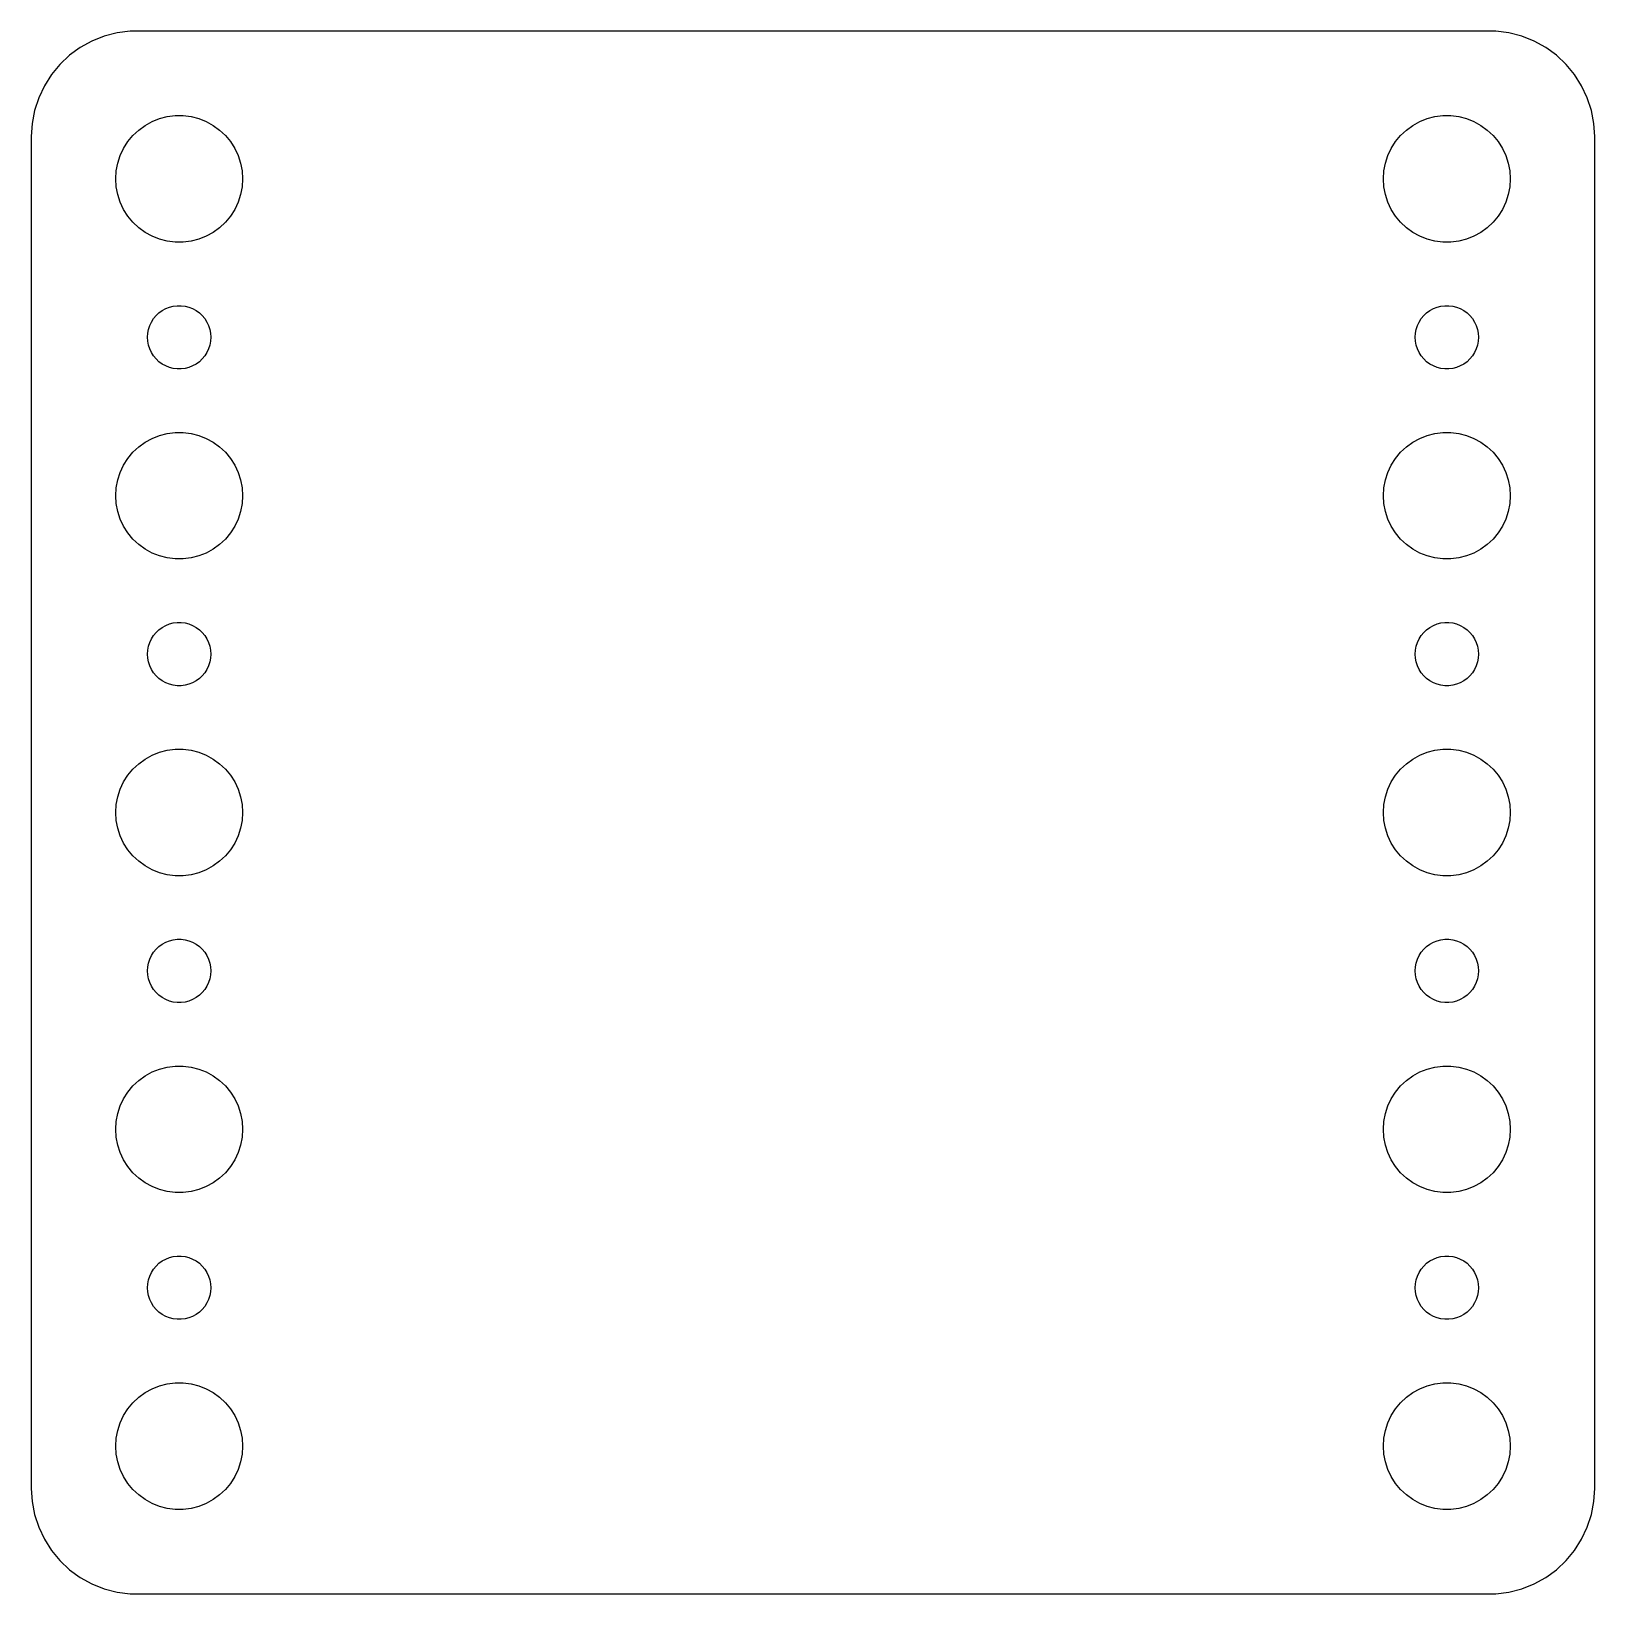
# Model space of a CAD drawing. Header units: metres. Extents: x -37 to 37, y 383 to 793.
# Drawn here: x -37 to 37, y 719 to 793 of the extents above; entities that cross this region are included whole.
import ezdxf

# ---------------------------------------------------------------- set-up
doc = ezdxf.new("R2010")
doc.units = ezdxf.units.M

msp = doc.modelspace()

# ---------------------------------------------------------------- linework, layer by layer
for p, q in [((-33.5451, 792.755), (-34.1289, 792.524)), ((-32.9369, 792.911), (-33.5451, 792.755)), ((-32.3139, 792.99), (-32.9369, 792.911)), ((32.3139, 792.99), (-32.3139, 792.99)), ((32.9369, 792.911), (32.3139, 792.99)), ((33.5451, 792.755), (32.9369, 792.911)), ((34.1289, 792.524), (33.5451, 792.755)), ((-35.1871, 791.853), (-35.6448, 791.423)), ((-34.6791, 792.222), (-35.1871, 791.853)), ((-34.1289, 792.524), (-34.6791, 792.222)), ((34.6791, 792.222), (34.1289, 792.524)), ((35.1871, 791.853), (34.6791, 792.222)), ((35.6448, 791.423), (35.1871, 791.853)), ((-35.6448, 791.423), (-36.0451, 790.939)), ((36.0451, 790.939), (35.6448, 791.423)), ((-36.3815, 790.409), (-36.6489, 789.841)), ((-36.0451, 790.939), (-36.3815, 790.409)), ((36.3815, 790.409), (36.0451, 790.939)), ((36.6489, 789.841), (36.3815, 790.409)), ((-36.6489, 789.841), (-36.8429, 789.243)), ((36.8429, 789.243), (36.6489, 789.841)), ((-36.8429, 789.243), (-36.9606, 788.627)), ((-31.2773, 788.714), (-30.927, 788.853)), ((-30.927, 788.853), (-30.5621, 788.947)), ((-30.5621, 788.947), (-30.1884, 788.994)), ((-30.1884, 788.994), (-29.8116, 788.994)), ((-29.8116, 788.994), (-29.4379, 788.947)), ((-29.4379, 788.947), (-29.0729, 788.853)), ((-29.0729, 788.853), (-28.7227, 788.714)), ((28.7227, 788.714), (29.0729, 788.853)), ((29.0729, 788.853), (29.4379, 788.947)), ((29.4379, 788.947), (29.8116, 788.994)), ((29.8116, 788.994), (30.1884, 788.994)), ((30.1884, 788.994), (30.5621, 788.947)), ((30.5621, 788.947), (30.927, 788.853)), ((30.927, 788.853), (31.2773, 788.714)), ((36.9606, 788.627), (36.8429, 789.243)), ((-36.9606, 788.627), (-37, 788)), ((-32.1869, 788.054), (-31.9123, 788.312)), ((-31.9123, 788.312), (-31.6075, 788.533)), ((-31.6075, 788.533), (-31.2773, 788.714)), ((-28.7227, 788.714), (-28.3925, 788.533)), ((-28.3925, 788.533), (-28.0877, 788.312)), ((-28.0877, 788.312), (-27.8131, 788.054)), ((27.8131, 788.054), (28.0877, 788.312)), ((28.0877, 788.312), (28.3925, 788.533)), ((28.3925, 788.533), (28.7227, 788.714)), ((31.2773, 788.714), (31.6075, 788.533)), ((31.6075, 788.533), (31.9123, 788.312)), ((31.9123, 788.312), (32.1869, 788.054)), ((37, 788), (36.9606, 788.627)), ((-37, 788), (-37, 724)), ((-32.7893, 787.104), (-32.6289, 787.445)), ((-32.6289, 787.445), (-32.427, 787.763)), ((-32.427, 787.763), (-32.1869, 788.054)), ((-27.8131, 788.054), (-27.5729, 787.763)), ((-27.5729, 787.763), (-27.3711, 787.445)), ((-27.3711, 787.445), (-27.2107, 787.104)), ((27.2107, 787.104), (27.3711, 787.445)), ((27.3711, 787.445), (27.5729, 787.763)), ((27.5729, 787.763), (27.8131, 788.054)), ((32.1869, 788.054), (32.427, 787.763)), ((32.427, 787.763), (32.6289, 787.445)), ((32.6289, 787.445), (32.7893, 787.104)), ((37, 724), (37, 788)), ((-32.9763, 786.376), (-32.9057, 786.746)), ((-32.9057, 786.746), (-32.7893, 787.104)), ((-27.2107, 787.104), (-27.0942, 786.746)), ((-27.0942, 786.746), (-27.0237, 786.376)), ((27.0237, 786.376), (27.0942, 786.746)), ((27.0942, 786.746), (27.2107, 787.104)), ((32.7893, 787.104), (32.9057, 786.746)), ((32.9057, 786.746), (32.9763, 786.376)), ((-33, 786), (-32.9763, 786.376)), ((-32.9763, 785.624), (-33, 786)), ((-27.0237, 786.376), (-27, 786)), ((-27, 786), (-27.0237, 785.624)), ((27, 786), (27.0237, 786.376)), ((27.0237, 785.624), (27, 786)), ((32.9763, 786.376), (33, 786)), ((33, 786), (32.9763, 785.624)), ((-32.9057, 785.254), (-32.9763, 785.624)), ((-32.7893, 784.896), (-32.9057, 785.254)), ((-27.0942, 785.254), (-27.2107, 784.896)), ((-27.0237, 785.624), (-27.0942, 785.254)), ((27.0942, 785.254), (27.0237, 785.624)), ((27.2107, 784.896), (27.0942, 785.254)), ((32.9057, 785.254), (32.7893, 784.896)), ((32.9763, 785.624), (32.9057, 785.254)), ((-32.6289, 784.555), (-32.7893, 784.896)), ((-32.427, 784.237), (-32.6289, 784.555)), ((-27.3711, 784.555), (-27.5729, 784.237)), ((-27.2107, 784.896), (-27.3711, 784.555)), ((27.3711, 784.555), (27.2107, 784.896)), ((27.5729, 784.237), (27.3711, 784.555)), ((32.6289, 784.555), (32.427, 784.237)), ((32.7893, 784.896), (32.6289, 784.555)), ((-32.1869, 783.946), (-32.427, 784.237)), ((-31.9123, 783.688), (-32.1869, 783.946)), ((-31.6075, 783.467), (-31.9123, 783.688)), ((-28.0877, 783.688), (-28.3925, 783.467)), ((-27.8131, 783.946), (-28.0877, 783.688)), ((-27.5729, 784.237), (-27.8131, 783.946)), ((27.8131, 783.946), (27.5729, 784.237)), ((28.0877, 783.688), (27.8131, 783.946)), ((28.3925, 783.467), (28.0877, 783.688)), ((31.9123, 783.688), (31.6075, 783.467)), ((32.1869, 783.946), (31.9123, 783.688)), ((32.427, 784.237), (32.1869, 783.946)), ((-31.2773, 783.286), (-31.6075, 783.467)), ((-30.927, 783.147), (-31.2773, 783.286)), ((-30.5621, 783.053), (-30.927, 783.147)), ((-30.1884, 783.006), (-30.5621, 783.053)), ((-29.8116, 783.006), (-30.1884, 783.006)), ((-29.4379, 783.053), (-29.8116, 783.006)), ((-29.0729, 783.147), (-29.4379, 783.053)), ((-28.7227, 783.286), (-29.0729, 783.147)), ((-28.3925, 783.467), (-28.7227, 783.286)), ((28.7227, 783.286), (28.3925, 783.467)), ((29.0729, 783.147), (28.7227, 783.286)), ((29.4379, 783.053), (29.0729, 783.147)), ((29.8116, 783.006), (29.4379, 783.053)), ((30.1884, 783.006), (29.8116, 783.006)), ((30.5621, 783.053), (30.1884, 783.006)), ((30.927, 783.147), (30.5621, 783.053)), ((31.2773, 783.286), (30.927, 783.147)), ((31.6075, 783.467), (31.2773, 783.286)), ((-30.4635, 779.927), (-30.2811, 779.973)), ((-30.2811, 779.973), (-30.0942, 779.997)), ((-30.0942, 779.997), (-29.9058, 779.997)), ((-29.9058, 779.997), (-29.7189, 779.973)), ((-29.7189, 779.973), (-29.5365, 779.927)), ((29.5365, 779.927), (29.7189, 779.973)), ((29.7189, 779.973), (29.9058, 779.997)), ((29.9058, 779.997), (30.0942, 779.997)), ((30.0942, 779.997), (30.2811, 779.973)), ((30.2811, 779.973), (30.4635, 779.927)), ((-31.3947, 779.052), (-31.3145, 779.223)), ((-31.3145, 779.223), (-31.2135, 779.382)), ((-31.2135, 779.382), (-31.0934, 779.527)), ((-31.0934, 779.527), (-30.9561, 779.656)), ((-30.9561, 779.656), (-30.8037, 779.766)), ((-30.8037, 779.766), (-30.6387, 779.857)), ((-30.6387, 779.857), (-30.4635, 779.927)), ((-29.5365, 779.927), (-29.3613, 779.857)), ((-29.3613, 779.857), (-29.1963, 779.766)), ((-29.1963, 779.766), (-29.0439, 779.656)), ((-29.0439, 779.656), (-28.9065, 779.527)), ((-28.9065, 779.527), (-28.7865, 779.382)), ((-28.7865, 779.382), (-28.6855, 779.223)), ((-28.6855, 779.223), (-28.6053, 779.052)), ((28.6053, 779.052), (28.6855, 779.223)), ((28.6855, 779.223), (28.7865, 779.382)), ((28.7865, 779.382), (28.9065, 779.527)), ((28.9065, 779.527), (29.0439, 779.656)), ((29.0439, 779.656), (29.1963, 779.766)), ((29.1963, 779.766), (29.3613, 779.857)), ((29.3613, 779.857), (29.5365, 779.927)), ((30.4635, 779.927), (30.6387, 779.857)), ((30.6387, 779.857), (30.8037, 779.766)), ((30.8037, 779.766), (30.9561, 779.656)), ((30.9561, 779.656), (31.0934, 779.527)), ((31.0934, 779.527), (31.2135, 779.382)), ((31.2135, 779.382), (31.3145, 779.223)), ((31.3145, 779.223), (31.3947, 779.052)), ((-31.5, 778.5), (-31.4882, 778.688)), ((-31.4882, 778.312), (-31.5, 778.5)), ((-31.4882, 778.688), (-31.4529, 778.873)), ((-31.4529, 778.873), (-31.3947, 779.052)), ((-28.6053, 779.052), (-28.5471, 778.873)), ((-28.5471, 778.873), (-28.5118, 778.688)), ((-28.5118, 778.688), (-28.5, 778.5)), ((-28.5, 778.5), (-28.5118, 778.312)), ((28.5, 778.5), (28.5118, 778.688)), ((28.5118, 778.312), (28.5, 778.5)), ((28.5118, 778.688), (28.5471, 778.873)), ((28.5471, 778.873), (28.6053, 779.052)), ((31.3947, 779.052), (31.4529, 778.873)), ((31.4529, 778.873), (31.4882, 778.688)), ((31.4882, 778.688), (31.5, 778.5)), ((31.5, 778.5), (31.4882, 778.312)), ((-31.4529, 778.127), (-31.4882, 778.312)), ((-31.3947, 777.948), (-31.4529, 778.127)), ((-31.3145, 777.777), (-31.3947, 777.948)), ((-31.2135, 777.618), (-31.3145, 777.777)), ((-28.6855, 777.777), (-28.7865, 777.618)), ((-28.6053, 777.948), (-28.6855, 777.777)), ((-28.5471, 778.127), (-28.6053, 777.948)), ((-28.5118, 778.312), (-28.5471, 778.127)), ((28.5471, 778.127), (28.5118, 778.312)), ((28.6053, 777.948), (28.5471, 778.127)), ((28.6855, 777.777), (28.6053, 777.948)), ((28.7865, 777.618), (28.6855, 777.777)), ((31.3145, 777.777), (31.2135, 777.618)), ((31.3947, 777.948), (31.3145, 777.777)), ((31.4529, 778.127), (31.3947, 777.948)), ((31.4882, 778.312), (31.4529, 778.127)), ((-31.0934, 777.473), (-31.2135, 777.618)), ((-30.9561, 777.344), (-31.0934, 777.473)), ((-30.8037, 777.234), (-30.9561, 777.344)), ((-30.6387, 777.143), (-30.8037, 777.234)), ((-30.4635, 777.073), (-30.6387, 777.143)), ((-30.2811, 777.027), (-30.4635, 777.073)), ((-30.0942, 777.003), (-30.2811, 777.027)), ((-29.9058, 777.003), (-30.0942, 777.003)), ((-29.7189, 777.027), (-29.9058, 777.003)), ((-29.5365, 777.073), (-29.7189, 777.027)), ((-29.3613, 777.143), (-29.5365, 777.073)), ((-29.1963, 777.234), (-29.3613, 777.143)), ((-29.0439, 777.344), (-29.1963, 777.234)), ((-28.9065, 777.473), (-29.0439, 777.344)), ((-28.7865, 777.618), (-28.9065, 777.473)), ((28.9065, 777.473), (28.7865, 777.618)), ((29.0439, 777.344), (28.9065, 777.473)), ((29.1963, 777.234), (29.0439, 777.344)), ((29.3613, 777.143), (29.1963, 777.234)), ((29.5365, 777.073), (29.3613, 777.143)), ((29.7189, 777.027), (29.5365, 777.073)), ((29.9058, 777.003), (29.7189, 777.027)), ((30.0942, 777.003), (29.9058, 777.003)), ((30.2811, 777.027), (30.0942, 777.003)), ((30.4635, 777.073), (30.2811, 777.027)), ((30.6387, 777.143), (30.4635, 777.073)), ((30.8037, 777.234), (30.6387, 777.143)), ((30.9561, 777.344), (30.8037, 777.234)), ((31.0934, 777.473), (30.9561, 777.344)), ((31.2135, 777.618), (31.0934, 777.473)), ((-32.1869, 773.054), (-31.9123, 773.312)), ((-31.9123, 773.312), (-31.6075, 773.533)), ((-31.6075, 773.533), (-31.2773, 773.714)), ((-31.2773, 773.714), (-30.927, 773.853)), ((-30.927, 773.853), (-30.5621, 773.947)), ((-30.5621, 773.947), (-30.1884, 773.994)), ((-30.1884, 773.994), (-29.8116, 773.994)), ((-29.8116, 773.994), (-29.4379, 773.947)), ((-29.4379, 773.947), (-29.0729, 773.853)), ((-29.0729, 773.853), (-28.7227, 773.714)), ((-28.7227, 773.714), (-28.3925, 773.533)), ((-28.3925, 773.533), (-28.0877, 773.312)), ((-28.0877, 773.312), (-27.8131, 773.054)), ((27.8131, 773.054), (28.0877, 773.312)), ((28.0877, 773.312), (28.3925, 773.533)), ((28.3925, 773.533), (28.7227, 773.714)), ((28.7227, 773.714), (29.0729, 773.853)), ((29.0729, 773.853), (29.4379, 773.947)), ((29.4379, 773.947), (29.8116, 773.994)), ((29.8116, 773.994), (30.1884, 773.994)), ((30.1884, 773.994), (30.5621, 773.947)), ((30.5621, 773.947), (30.927, 773.853)), ((30.927, 773.853), (31.2773, 773.714)), ((31.2773, 773.714), (31.6075, 773.533)), ((31.6075, 773.533), (31.9123, 773.312)), ((31.9123, 773.312), (32.1869, 773.054)), ((-32.6289, 772.445), (-32.427, 772.763)), ((-32.427, 772.763), (-32.1869, 773.054)), ((-27.8131, 773.054), (-27.5729, 772.763)), ((-27.5729, 772.763), (-27.3711, 772.445)), ((27.3711, 772.445), (27.5729, 772.763)), ((27.5729, 772.763), (27.8131, 773.054)), ((32.1869, 773.054), (32.427, 772.763)), ((32.427, 772.763), (32.6289, 772.445)), ((-32.9057, 771.746), (-32.7893, 772.104)), ((-32.7893, 772.104), (-32.6289, 772.445)), ((-27.3711, 772.445), (-27.2107, 772.104)), ((-27.2107, 772.104), (-27.0942, 771.746)), ((27.0942, 771.746), (27.2107, 772.104)), ((27.2107, 772.104), (27.3711, 772.445)), ((32.6289, 772.445), (32.7893, 772.104)), ((32.7893, 772.104), (32.9057, 771.746)), ((-33, 771), (-32.9763, 771.376)), ((-32.9763, 771.376), (-32.9057, 771.746)), ((-27.0942, 771.746), (-27.0237, 771.376)), ((-27.0237, 771.376), (-27, 771)), ((27, 771), (27.0237, 771.376)), ((27.0237, 771.376), (27.0942, 771.746)), ((32.9057, 771.746), (32.9763, 771.376)), ((32.9763, 771.376), (33, 771)), ((-32.9763, 770.624), (-33, 771)), ((-32.9057, 770.254), (-32.9763, 770.624)), ((-27.0237, 770.624), (-27.0942, 770.254)), ((-27, 771), (-27.0237, 770.624)), ((27.0237, 770.624), (27, 771)), ((27.0942, 770.254), (27.0237, 770.624)), ((32.9763, 770.624), (32.9057, 770.254)), ((33, 771), (32.9763, 770.624)), ((-32.7893, 769.896), (-32.9057, 770.254)), ((-32.6289, 769.555), (-32.7893, 769.896)), ((-27.2107, 769.896), (-27.3711, 769.555)), ((-27.0942, 770.254), (-27.2107, 769.896)), ((27.2107, 769.896), (27.0942, 770.254)), ((27.3711, 769.555), (27.2107, 769.896)), ((32.7893, 769.896), (32.6289, 769.555)), ((32.9057, 770.254), (32.7893, 769.896)), ((-32.427, 769.237), (-32.6289, 769.555)), ((-32.1869, 768.946), (-32.427, 769.237)), ((-31.9123, 768.688), (-32.1869, 768.946)), ((-27.8131, 768.946), (-28.0877, 768.688)), ((-27.5729, 769.237), (-27.8131, 768.946)), ((-27.3711, 769.555), (-27.5729, 769.237)), ((27.5729, 769.237), (27.3711, 769.555)), ((27.8131, 768.946), (27.5729, 769.237)), ((28.0877, 768.688), (27.8131, 768.946)), ((32.1869, 768.946), (31.9123, 768.688)), ((32.427, 769.237), (32.1869, 768.946)), ((32.6289, 769.555), (32.427, 769.237)), ((-31.6075, 768.467), (-31.9123, 768.688)), ((-31.2773, 768.286), (-31.6075, 768.467)), ((-30.927, 768.147), (-31.2773, 768.286)), ((-30.5621, 768.053), (-30.927, 768.147)), ((-29.0729, 768.147), (-29.4379, 768.053)), ((-28.7227, 768.286), (-29.0729, 768.147)), ((-28.3925, 768.467), (-28.7227, 768.286)), ((-28.0877, 768.688), (-28.3925, 768.467)), ((28.3925, 768.467), (28.0877, 768.688)), ((28.7227, 768.286), (28.3925, 768.467)), ((29.0729, 768.147), (28.7227, 768.286)), ((29.4379, 768.053), (29.0729, 768.147)), ((30.927, 768.147), (30.5621, 768.053)), ((31.2773, 768.286), (30.927, 768.147)), ((31.6075, 768.467), (31.2773, 768.286)), ((31.9123, 768.688), (31.6075, 768.467)), ((-30.1884, 768.006), (-30.5621, 768.053)), ((-29.8116, 768.006), (-30.1884, 768.006)), ((-29.4379, 768.053), (-29.8116, 768.006)), ((29.8116, 768.006), (29.4379, 768.053)), ((30.1884, 768.006), (29.8116, 768.006)), ((30.5621, 768.053), (30.1884, 768.006)), ((-31.2135, 764.382), (-31.0934, 764.527)), ((-31.0934, 764.527), (-30.9561, 764.656)), ((-30.9561, 764.656), (-30.8037, 764.766)), ((-30.8037, 764.766), (-30.6387, 764.857)), ((-30.6387, 764.857), (-30.4635, 764.927)), ((-30.4635, 764.927), (-30.2811, 764.973)), ((-30.2811, 764.973), (-30.0942, 764.997)), ((-30.0942, 764.997), (-29.9058, 764.997)), ((-29.9058, 764.997), (-29.7189, 764.973)), ((-29.7189, 764.973), (-29.5365, 764.927)), ((-29.5365, 764.927), (-29.3613, 764.857)), ((-29.3613, 764.857), (-29.1963, 764.766)), ((-29.1963, 764.766), (-29.0439, 764.656)), ((-29.0439, 764.656), (-28.9065, 764.527)), ((-28.9065, 764.527), (-28.7865, 764.382)), ((28.7865, 764.382), (28.9065, 764.527)), ((28.9065, 764.527), (29.0439, 764.656)), ((29.0439, 764.656), (29.1963, 764.766)), ((29.1963, 764.766), (29.3613, 764.857)), ((29.3613, 764.857), (29.5365, 764.927)), ((29.5365, 764.927), (29.7189, 764.973)), ((29.7189, 764.973), (29.9058, 764.997)), ((29.9058, 764.997), (30.0942, 764.997)), ((30.0942, 764.997), (30.2811, 764.973)), ((30.2811, 764.973), (30.4635, 764.927)), ((30.4635, 764.927), (30.6387, 764.857)), ((30.6387, 764.857), (30.8037, 764.766)), ((30.8037, 764.766), (30.9561, 764.656)), ((30.9561, 764.656), (31.0934, 764.527)), ((31.0934, 764.527), (31.2135, 764.382)), ((-31.5, 763.5), (-31.4882, 763.688)), ((-31.4882, 763.688), (-31.4529, 763.873)), ((-31.4529, 763.873), (-31.3947, 764.052)), ((-31.3947, 764.052), (-31.3145, 764.223)), ((-31.3145, 764.223), (-31.2135, 764.382)), ((-28.7865, 764.382), (-28.6855, 764.223)), ((-28.6855, 764.223), (-28.6053, 764.052)), ((-28.6053, 764.052), (-28.5471, 763.873)), ((-28.5471, 763.873), (-28.5118, 763.688)), ((-28.5118, 763.688), (-28.5, 763.5)), ((28.5, 763.5), (28.5118, 763.688)), ((28.5118, 763.688), (28.5471, 763.873)), ((28.5471, 763.873), (28.6053, 764.052)), ((28.6053, 764.052), (28.6855, 764.223)), ((28.6855, 764.223), (28.7865, 764.382)), ((31.2135, 764.382), (31.3145, 764.223)), ((31.3145, 764.223), (31.3947, 764.052)), ((31.3947, 764.052), (31.4529, 763.873)), ((31.4529, 763.873), (31.4882, 763.688)), ((31.4882, 763.688), (31.5, 763.5)), ((-31.4882, 763.312), (-31.5, 763.5)), ((-31.4529, 763.127), (-31.4882, 763.312)), ((-31.3947, 762.948), (-31.4529, 763.127)), ((-31.3145, 762.777), (-31.3947, 762.948)), ((-28.6053, 762.948), (-28.6855, 762.777)), ((-28.5471, 763.127), (-28.6053, 762.948)), ((-28.5118, 763.312), (-28.5471, 763.127)), ((-28.5, 763.5), (-28.5118, 763.312)), ((28.5118, 763.312), (28.5, 763.5)), ((28.5471, 763.127), (28.5118, 763.312)), ((28.6053, 762.948), (28.5471, 763.127)), ((28.6855, 762.777), (28.6053, 762.948)), ((31.3947, 762.948), (31.3145, 762.777)), ((31.4529, 763.127), (31.3947, 762.948)), ((31.4882, 763.312), (31.4529, 763.127)), ((31.5, 763.5), (31.4882, 763.312)), ((-31.2135, 762.618), (-31.3145, 762.777)), ((-31.0934, 762.473), (-31.2135, 762.618)), ((-30.9561, 762.344), (-31.0934, 762.473)), ((-30.8037, 762.234), (-30.9561, 762.344)), ((-30.6387, 762.143), (-30.8037, 762.234)), ((-29.1963, 762.234), (-29.3613, 762.143)), ((-29.0439, 762.344), (-29.1963, 762.234)), ((-28.9065, 762.473), (-29.0439, 762.344)), ((-28.7865, 762.618), (-28.9065, 762.473)), ((-28.6855, 762.777), (-28.7865, 762.618)), ((28.7865, 762.618), (28.6855, 762.777)), ((28.9065, 762.473), (28.7865, 762.618)), ((29.0439, 762.344), (28.9065, 762.473)), ((29.1963, 762.234), (29.0439, 762.344)), ((29.3613, 762.143), (29.1963, 762.234)), ((30.8037, 762.234), (30.6387, 762.143)), ((30.9561, 762.344), (30.8037, 762.234)), ((31.0934, 762.473), (30.9561, 762.344)), ((31.2135, 762.618), (31.0934, 762.473)), ((31.3145, 762.777), (31.2135, 762.618)), ((-30.4635, 762.073), (-30.6387, 762.143)), ((-30.2811, 762.027), (-30.4635, 762.073)), ((-30.0942, 762.003), (-30.2811, 762.027)), ((-29.9058, 762.003), (-30.0942, 762.003)), ((-29.7189, 762.027), (-29.9058, 762.003)), ((-29.5365, 762.073), (-29.7189, 762.027)), ((-29.3613, 762.143), (-29.5365, 762.073)), ((29.5365, 762.073), (29.3613, 762.143)), ((29.7189, 762.027), (29.5365, 762.073)), ((29.9058, 762.003), (29.7189, 762.027)), ((30.0942, 762.003), (29.9058, 762.003)), ((30.2811, 762.027), (30.0942, 762.003)), ((30.4635, 762.073), (30.2811, 762.027)), ((30.6387, 762.143), (30.4635, 762.073)), ((-31.9123, 758.312), (-31.6075, 758.533)), ((-31.6075, 758.533), (-31.2773, 758.714)), ((-31.2773, 758.714), (-30.927, 758.853)), ((-30.927, 758.853), (-30.5621, 758.947)), ((-30.5621, 758.947), (-30.1884, 758.994)), ((-30.1884, 758.994), (-29.8116, 758.994)), ((-29.8116, 758.994), (-29.4379, 758.947)), ((-29.4379, 758.947), (-29.0729, 758.853)), ((-29.0729, 758.853), (-28.7227, 758.714)), ((-28.7227, 758.714), (-28.3925, 758.533)), ((-28.3925, 758.533), (-28.0877, 758.312)), ((28.0877, 758.312), (28.3925, 758.533)), ((28.3925, 758.533), (28.7227, 758.714)), ((28.7227, 758.714), (29.0729, 758.853)), ((29.0729, 758.853), (29.4379, 758.947)), ((29.4379, 758.947), (29.8116, 758.994)), ((29.8116, 758.994), (30.1884, 758.994)), ((30.1884, 758.994), (30.5621, 758.947)), ((30.5621, 758.947), (30.927, 758.853)), ((30.927, 758.853), (31.2773, 758.714)), ((31.2773, 758.714), (31.6075, 758.533)), ((31.6075, 758.533), (31.9123, 758.312)), ((-32.6289, 757.445), (-32.427, 757.763)), ((-32.427, 757.763), (-32.1869, 758.054)), ((-32.1869, 758.054), (-31.9123, 758.312)), ((-28.0877, 758.312), (-27.8131, 758.054)), ((-27.8131, 758.054), (-27.5729, 757.763)), ((-27.5729, 757.763), (-27.3711, 757.445)), ((27.3711, 757.445), (27.5729, 757.763)), ((27.5729, 757.763), (27.8131, 758.054)), ((27.8131, 758.054), (28.0877, 758.312)), ((31.9123, 758.312), (32.1869, 758.054)), ((32.1869, 758.054), (32.427, 757.763)), ((32.427, 757.763), (32.6289, 757.445)), ((-32.9057, 756.746), (-32.7893, 757.104)), ((-32.7893, 757.104), (-32.6289, 757.445)), ((-27.3711, 757.445), (-27.2107, 757.104)), ((-27.2107, 757.104), (-27.0942, 756.746)), ((27.0942, 756.746), (27.2107, 757.104)), ((27.2107, 757.104), (27.3711, 757.445)), ((32.6289, 757.445), (32.7893, 757.104)), ((32.7893, 757.104), (32.9057, 756.746)), ((-33, 756), (-32.9763, 756.376)), ((-32.9763, 756.376), (-32.9057, 756.746)), ((-27.0942, 756.746), (-27.0237, 756.376)), ((-27.0237, 756.376), (-27, 756)), ((27, 756), (27.0237, 756.376)), ((27.0237, 756.376), (27.0942, 756.746)), ((32.9057, 756.746), (32.9763, 756.376)), ((32.9763, 756.376), (33, 756)), ((-32.9763, 755.624), (-33, 756)), ((-32.9057, 755.254), (-32.9763, 755.624)), ((-27.0237, 755.624), (-27.0942, 755.254)), ((-27, 756), (-27.0237, 755.624)), ((27.0237, 755.624), (27, 756)), ((27.0942, 755.254), (27.0237, 755.624)), ((32.9763, 755.624), (32.9057, 755.254)), ((33, 756), (32.9763, 755.624)), ((-32.7893, 754.896), (-32.9057, 755.254)), ((-32.6289, 754.555), (-32.7893, 754.896)), ((-27.2107, 754.896), (-27.3711, 754.555)), ((-27.0942, 755.254), (-27.2107, 754.896)), ((27.2107, 754.896), (27.0942, 755.254)), ((27.3711, 754.555), (27.2107, 754.896)), ((32.7893, 754.896), (32.6289, 754.555)), ((32.9057, 755.254), (32.7893, 754.896)), ((-32.427, 754.237), (-32.6289, 754.555)), ((-32.1869, 753.946), (-32.427, 754.237)), ((-27.5729, 754.237), (-27.8131, 753.946)), ((-27.3711, 754.555), (-27.5729, 754.237)), ((27.5729, 754.237), (27.3711, 754.555)), ((27.8131, 753.946), (27.5729, 754.237)), ((32.427, 754.237), (32.1869, 753.946)), ((32.6289, 754.555), (32.427, 754.237)), ((-31.9123, 753.688), (-32.1869, 753.946)), ((-31.6075, 753.467), (-31.9123, 753.688)), ((-31.2773, 753.286), (-31.6075, 753.467)), ((-28.3925, 753.467), (-28.7227, 753.286)), ((-28.0877, 753.688), (-28.3925, 753.467)), ((-27.8131, 753.946), (-28.0877, 753.688)), ((28.0877, 753.688), (27.8131, 753.946)), ((28.3925, 753.467), (28.0877, 753.688)), ((28.7227, 753.286), (28.3925, 753.467)), ((31.6075, 753.467), (31.2773, 753.286)), ((31.9123, 753.688), (31.6075, 753.467)), ((32.1869, 753.946), (31.9123, 753.688)), ((-30.927, 753.147), (-31.2773, 753.286)), ((-30.5621, 753.053), (-30.927, 753.147)), ((-30.1884, 753.006), (-30.5621, 753.053)), ((-29.8116, 753.006), (-30.1884, 753.006)), ((-29.4379, 753.053), (-29.8116, 753.006)), ((-29.0729, 753.147), (-29.4379, 753.053)), ((-28.7227, 753.286), (-29.0729, 753.147)), ((29.0729, 753.147), (28.7227, 753.286)), ((29.4379, 753.053), (29.0729, 753.147)), ((29.8116, 753.006), (29.4379, 753.053)), ((30.1884, 753.006), (29.8116, 753.006)), ((30.5621, 753.053), (30.1884, 753.006)), ((30.927, 753.147), (30.5621, 753.053)), ((31.2773, 753.286), (30.927, 753.147)), ((-31.0934, 749.527), (-30.9561, 749.656)), ((-30.9561, 749.656), (-30.8037, 749.766)), ((-30.8037, 749.766), (-30.6387, 749.857)), ((-30.6387, 749.857), (-30.4635, 749.927)), ((-30.4635, 749.927), (-30.2811, 749.973)), ((-30.2811, 749.973), (-30.0942, 749.997)), ((-30.0942, 749.997), (-29.9058, 749.997)), ((-29.9058, 749.997), (-29.7189, 749.973)), ((-29.7189, 749.973), (-29.5365, 749.927)), ((-29.5365, 749.927), (-29.3613, 749.857)), ((-29.3613, 749.857), (-29.1963, 749.766)), ((-29.1963, 749.766), (-29.0439, 749.656)), ((-29.0439, 749.656), (-28.9065, 749.527)), ((28.9065, 749.527), (29.0439, 749.656)), ((29.0439, 749.656), (29.1963, 749.766)), ((29.1963, 749.766), (29.3613, 749.857)), ((29.3613, 749.857), (29.5365, 749.927)), ((29.5365, 749.927), (29.7189, 749.973)), ((29.7189, 749.973), (29.9058, 749.997)), ((29.9058, 749.997), (30.0942, 749.997)), ((30.0942, 749.997), (30.2811, 749.973)), ((30.2811, 749.973), (30.4635, 749.927)), ((30.4635, 749.927), (30.6387, 749.857)), ((30.6387, 749.857), (30.8037, 749.766)), ((30.8037, 749.766), (30.9561, 749.656)), ((30.9561, 749.656), (31.0934, 749.527)), ((-31.4529, 748.873), (-31.3947, 749.052)), ((-31.3947, 749.052), (-31.3145, 749.223)), ((-31.3145, 749.223), (-31.2135, 749.382)), ((-31.2135, 749.382), (-31.0934, 749.527)), ((-28.9065, 749.527), (-28.7865, 749.382)), ((-28.7865, 749.382), (-28.6855, 749.223)), ((-28.6855, 749.223), (-28.6053, 749.052)), ((-28.6053, 749.052), (-28.5471, 748.873)), ((28.5471, 748.873), (28.6053, 749.052)), ((28.6053, 749.052), (28.6855, 749.223)), ((28.6855, 749.223), (28.7865, 749.382)), ((28.7865, 749.382), (28.9065, 749.527)), ((31.0934, 749.527), (31.2135, 749.382)), ((31.2135, 749.382), (31.3145, 749.223)), ((31.3145, 749.223), (31.3947, 749.052)), ((31.3947, 749.052), (31.4529, 748.873)), ((-31.5, 748.5), (-31.4882, 748.688)), ((-31.4882, 748.312), (-31.5, 748.5)), ((-31.4882, 748.688), (-31.4529, 748.873)), ((-31.4529, 748.127), (-31.4882, 748.312)), ((-28.5471, 748.873), (-28.5118, 748.688)), ((-28.5118, 748.312), (-28.5471, 748.127)), ((-28.5118, 748.688), (-28.5, 748.5)), ((-28.5, 748.5), (-28.5118, 748.312)), ((28.5, 748.5), (28.5118, 748.688)), ((28.5118, 748.312), (28.5, 748.5)), ((28.5118, 748.688), (28.5471, 748.873)), ((28.5471, 748.127), (28.5118, 748.312)), ((31.4529, 748.873), (31.4882, 748.688)), ((31.4882, 748.312), (31.4529, 748.127)), ((31.4882, 748.688), (31.5, 748.5)), ((31.5, 748.5), (31.4882, 748.312)), ((-31.3947, 747.948), (-31.4529, 748.127)), ((-31.3145, 747.777), (-31.3947, 747.948)), ((-31.2135, 747.618), (-31.3145, 747.777)), ((-31.0934, 747.473), (-31.2135, 747.618)), ((-30.9561, 747.344), (-31.0934, 747.473)), ((-28.9065, 747.473), (-29.0439, 747.344)), ((-28.7865, 747.618), (-28.9065, 747.473)), ((-28.6855, 747.777), (-28.7865, 747.618)), ((-28.6053, 747.948), (-28.6855, 747.777)), ((-28.5471, 748.127), (-28.6053, 747.948)), ((28.6053, 747.948), (28.5471, 748.127)), ((28.6855, 747.777), (28.6053, 747.948)), ((28.7865, 747.618), (28.6855, 747.777)), ((28.9065, 747.473), (28.7865, 747.618)), ((29.0439, 747.344), (28.9065, 747.473)), ((31.0934, 747.473), (30.9561, 747.344)), ((31.2135, 747.618), (31.0934, 747.473)), ((31.3145, 747.777), (31.2135, 747.618)), ((31.3947, 747.948), (31.3145, 747.777)), ((31.4529, 748.127), (31.3947, 747.948)), ((-30.8037, 747.234), (-30.9561, 747.344)), ((-30.6387, 747.143), (-30.8037, 747.234)), ((-30.4635, 747.073), (-30.6387, 747.143)), ((-30.2811, 747.027), (-30.4635, 747.073)), ((-30.0942, 747.003), (-30.2811, 747.027)), ((-29.9058, 747.003), (-30.0942, 747.003)), ((-29.7189, 747.027), (-29.9058, 747.003)), ((-29.5365, 747.073), (-29.7189, 747.027)), ((-29.3613, 747.143), (-29.5365, 747.073)), ((-29.1963, 747.234), (-29.3613, 747.143)), ((-29.0439, 747.344), (-29.1963, 747.234)), ((29.1963, 747.234), (29.0439, 747.344)), ((29.3613, 747.143), (29.1963, 747.234)), ((29.5365, 747.073), (29.3613, 747.143)), ((29.7189, 747.027), (29.5365, 747.073)), ((29.9058, 747.003), (29.7189, 747.027)), ((30.0942, 747.003), (29.9058, 747.003)), ((30.2811, 747.027), (30.0942, 747.003)), ((30.4635, 747.073), (30.2811, 747.027)), ((30.6387, 747.143), (30.4635, 747.073)), ((30.8037, 747.234), (30.6387, 747.143)), ((30.9561, 747.344), (30.8037, 747.234)), ((-31.6075, 743.533), (-31.2773, 743.714)), ((-31.2773, 743.714), (-30.927, 743.853)), ((-30.927, 743.853), (-30.5621, 743.947)), ((-30.5621, 743.947), (-30.1884, 743.994)), ((-30.1884, 743.994), (-29.8116, 743.994)), ((-29.8116, 743.994), (-29.4379, 743.947)), ((-29.4379, 743.947), (-29.0729, 743.853)), ((-29.0729, 743.853), (-28.7227, 743.714)), ((-28.7227, 743.714), (-28.3925, 743.533)), ((28.3925, 743.533), (28.7227, 743.714)), ((28.7227, 743.714), (29.0729, 743.853)), ((29.0729, 743.853), (29.4379, 743.947)), ((29.4379, 743.947), (29.8116, 743.994)), ((29.8116, 743.994), (30.1884, 743.994)), ((30.1884, 743.994), (30.5621, 743.947)), ((30.5621, 743.947), (30.927, 743.853)), ((30.927, 743.853), (31.2773, 743.714)), ((31.2773, 743.714), (31.6075, 743.533)), ((-32.427, 742.763), (-32.1869, 743.054)), ((-32.1869, 743.054), (-31.9123, 743.312)), ((-31.9123, 743.312), (-31.6075, 743.533)), ((-28.3925, 743.533), (-28.0877, 743.312)), ((-28.0877, 743.312), (-27.8131, 743.054)), ((-27.8131, 743.054), (-27.5729, 742.763)), ((27.5729, 742.763), (27.8131, 743.054)), ((27.8131, 743.054), (28.0877, 743.312)), ((28.0877, 743.312), (28.3925, 743.533)), ((31.6075, 743.533), (31.9123, 743.312)), ((31.9123, 743.312), (32.1869, 743.054)), ((32.1869, 743.054), (32.427, 742.763)), ((-32.7893, 742.104), (-32.6289, 742.445)), ((-32.6289, 742.445), (-32.427, 742.763)), ((-27.5729, 742.763), (-27.3711, 742.445)), ((-27.3711, 742.445), (-27.2107, 742.104)), ((27.2107, 742.104), (27.3711, 742.445)), ((27.3711, 742.445), (27.5729, 742.763)), ((32.427, 742.763), (32.6289, 742.445)), ((32.6289, 742.445), (32.7893, 742.104)), ((-32.9763, 741.376), (-32.9057, 741.746)), ((-32.9057, 741.746), (-32.7893, 742.104)), ((-27.2107, 742.104), (-27.0942, 741.746)), ((-27.0942, 741.746), (-27.0237, 741.376)), ((27.0237, 741.376), (27.0942, 741.746)), ((27.0942, 741.746), (27.2107, 742.104)), ((32.7893, 742.104), (32.9057, 741.746)), ((32.9057, 741.746), (32.9763, 741.376)), ((-33, 741), (-32.9763, 741.376)), ((-32.9763, 740.624), (-33, 741)), ((-27.0237, 741.376), (-27, 741)), ((-27, 741), (-27.0237, 740.624)), ((27, 741), (27.0237, 741.376)), ((27.0237, 740.624), (27, 741)), ((32.9763, 741.376), (33, 741)), ((33, 741), (32.9763, 740.624)), ((-32.9057, 740.254), (-32.9763, 740.624)), ((-32.7893, 739.896), (-32.9057, 740.254)), ((-27.0942, 740.254), (-27.2107, 739.896)), ((-27.0237, 740.624), (-27.0942, 740.254)), ((27.0942, 740.254), (27.0237, 740.624)), ((27.2107, 739.896), (27.0942, 740.254)), ((32.9057, 740.254), (32.7893, 739.896)), ((32.9763, 740.624), (32.9057, 740.254)), ((-32.6289, 739.555), (-32.7893, 739.896)), ((-32.427, 739.237), (-32.6289, 739.555)), ((-27.3711, 739.555), (-27.5729, 739.237)), ((-27.2107, 739.896), (-27.3711, 739.555)), ((27.3711, 739.555), (27.2107, 739.896)), ((27.5729, 739.237), (27.3711, 739.555)), ((32.6289, 739.555), (32.427, 739.237)), ((32.7893, 739.896), (32.6289, 739.555)), ((-32.1869, 738.946), (-32.427, 739.237)), ((-31.9123, 738.688), (-32.1869, 738.946)), ((-31.6075, 738.467), (-31.9123, 738.688)), ((-28.0877, 738.688), (-28.3925, 738.467)), ((-27.8131, 738.946), (-28.0877, 738.688)), ((-27.5729, 739.237), (-27.8131, 738.946)), ((27.8131, 738.946), (27.5729, 739.237)), ((28.0877, 738.688), (27.8131, 738.946)), ((28.3925, 738.467), (28.0877, 738.688)), ((31.9123, 738.688), (31.6075, 738.467)), ((32.1869, 738.946), (31.9123, 738.688)), ((32.427, 739.237), (32.1869, 738.946)), ((-31.2773, 738.286), (-31.6075, 738.467)), ((-30.927, 738.147), (-31.2773, 738.286)), ((-30.5621, 738.053), (-30.927, 738.147)), ((-30.1884, 738.006), (-30.5621, 738.053)), ((-29.8116, 738.006), (-30.1884, 738.006)), ((-29.4379, 738.053), (-29.8116, 738.006)), ((-29.0729, 738.147), (-29.4379, 738.053)), ((-28.7227, 738.286), (-29.0729, 738.147)), ((-28.3925, 738.467), (-28.7227, 738.286)), ((28.7227, 738.286), (28.3925, 738.467)), ((29.0729, 738.147), (28.7227, 738.286)), ((29.4379, 738.053), (29.0729, 738.147)), ((29.8116, 738.006), (29.4379, 738.053)), ((30.1884, 738.006), (29.8116, 738.006)), ((30.5621, 738.053), (30.1884, 738.006)), ((30.927, 738.147), (30.5621, 738.053)), ((31.2773, 738.286), (30.927, 738.147)), ((31.6075, 738.467), (31.2773, 738.286)), ((-30.8037, 734.766), (-30.6387, 734.857)), ((-30.6387, 734.857), (-30.4635, 734.927)), ((-30.4635, 734.927), (-30.2811, 734.973)), ((-30.2811, 734.973), (-30.0942, 734.997)), ((-30.0942, 734.997), (-29.9058, 734.997)), ((-29.9058, 734.997), (-29.7189, 734.973)), ((-29.7189, 734.973), (-29.5365, 734.927)), ((-29.5365, 734.927), (-29.3613, 734.857)), ((-29.3613, 734.857), (-29.1963, 734.766)), ((29.1963, 734.766), (29.3613, 734.857)), ((29.3613, 734.857), (29.5365, 734.927)), ((29.5365, 734.927), (29.7189, 734.973)), ((29.7189, 734.973), (29.9058, 734.997)), ((29.9058, 734.997), (30.0942, 734.997)), ((30.0942, 734.997), (30.2811, 734.973)), ((30.2811, 734.973), (30.4635, 734.927)), ((30.4635, 734.927), (30.6387, 734.857)), ((30.6387, 734.857), (30.8037, 734.766)), ((-31.3947, 734.052), (-31.3145, 734.223)), ((-31.3145, 734.223), (-31.2135, 734.382)), ((-31.2135, 734.382), (-31.0934, 734.527)), ((-31.0934, 734.527), (-30.9561, 734.656)), ((-30.9561, 734.656), (-30.8037, 734.766)), ((-29.1963, 734.766), (-29.0439, 734.656)), ((-29.0439, 734.656), (-28.9065, 734.527)), ((-28.9065, 734.527), (-28.7865, 734.382)), ((-28.7865, 734.382), (-28.6855, 734.223)), ((-28.6855, 734.223), (-28.6053, 734.052)), ((28.6053, 734.052), (28.6855, 734.223)), ((28.6855, 734.223), (28.7865, 734.382)), ((28.7865, 734.382), (28.9065, 734.527)), ((28.9065, 734.527), (29.0439, 734.656)), ((29.0439, 734.656), (29.1963, 734.766)), ((30.8037, 734.766), (30.9561, 734.656)), ((30.9561, 734.656), (31.0934, 734.527)), ((31.0934, 734.527), (31.2135, 734.382)), ((31.2135, 734.382), (31.3145, 734.223)), ((31.3145, 734.223), (31.3947, 734.052)), ((-31.5, 733.5), (-31.4882, 733.688)), ((-31.4882, 733.312), (-31.5, 733.5)), ((-31.4882, 733.688), (-31.4529, 733.873)), ((-31.4529, 733.873), (-31.3947, 734.052)), ((-28.6053, 734.052), (-28.5471, 733.873)), ((-28.5471, 733.873), (-28.5118, 733.688)), ((-28.5118, 733.688), (-28.5, 733.5)), ((-28.5, 733.5), (-28.5118, 733.312)), ((28.5, 733.5), (28.5118, 733.688)), ((28.5118, 733.312), (28.5, 733.5)), ((28.5118, 733.688), (28.5471, 733.873)), ((28.5471, 733.873), (28.6053, 734.052)), ((31.3947, 734.052), (31.4529, 733.873)), ((31.4529, 733.873), (31.4882, 733.688)), ((31.4882, 733.688), (31.5, 733.5)), ((31.5, 733.5), (31.4882, 733.312)), ((-31.4529, 733.127), (-31.4882, 733.312)), ((-31.3947, 732.948), (-31.4529, 733.127)), ((-31.3145, 732.777), (-31.3947, 732.948)), ((-31.2135, 732.618), (-31.3145, 732.777)), ((-31.0934, 732.473), (-31.2135, 732.618)), ((-28.7865, 732.618), (-28.9065, 732.473)), ((-28.6855, 732.777), (-28.7865, 732.618)), ((-28.6053, 732.948), (-28.6855, 732.777)), ((-28.5471, 733.127), (-28.6053, 732.948)), ((-28.5118, 733.312), (-28.5471, 733.127)), ((28.5471, 733.127), (28.5118, 733.312)), ((28.6053, 732.948), (28.5471, 733.127)), ((28.6855, 732.777), (28.6053, 732.948)), ((28.7865, 732.618), (28.6855, 732.777)), ((28.9065, 732.473), (28.7865, 732.618)), ((31.2135, 732.618), (31.0934, 732.473)), ((31.3145, 732.777), (31.2135, 732.618)), ((31.3947, 732.948), (31.3145, 732.777)), ((31.4529, 733.127), (31.3947, 732.948)), ((31.4882, 733.312), (31.4529, 733.127)), ((-30.9561, 732.344), (-31.0934, 732.473)), ((-30.8037, 732.234), (-30.9561, 732.344)), ((-30.6387, 732.143), (-30.8037, 732.234)), ((-30.4635, 732.073), (-30.6387, 732.143)), ((-30.2811, 732.027), (-30.4635, 732.073)), ((-30.0942, 732.003), (-30.2811, 732.027)), ((-29.9058, 732.003), (-30.0942, 732.003)), ((-29.7189, 732.027), (-29.9058, 732.003)), ((-29.5365, 732.073), (-29.7189, 732.027)), ((-29.3613, 732.143), (-29.5365, 732.073)), ((-29.1963, 732.234), (-29.3613, 732.143)), ((-29.0439, 732.344), (-29.1963, 732.234)), ((-28.9065, 732.473), (-29.0439, 732.344)), ((29.0439, 732.344), (28.9065, 732.473)), ((29.1963, 732.234), (29.0439, 732.344)), ((29.3613, 732.143), (29.1963, 732.234)), ((29.5365, 732.073), (29.3613, 732.143)), ((29.7189, 732.027), (29.5365, 732.073)), ((29.9058, 732.003), (29.7189, 732.027)), ((30.0942, 732.003), (29.9058, 732.003)), ((30.2811, 732.027), (30.0942, 732.003)), ((30.4635, 732.073), (30.2811, 732.027)), ((30.6387, 732.143), (30.4635, 732.073)), ((30.8037, 732.234), (30.6387, 732.143)), ((30.9561, 732.344), (30.8037, 732.234)), ((31.0934, 732.473), (30.9561, 732.344)), ((-30.927, 728.853), (-30.5621, 728.947)), ((-30.5621, 728.947), (-30.1884, 728.994)), ((-30.1884, 728.994), (-29.8116, 728.994)), ((-29.8116, 728.994), (-29.4379, 728.947)), ((-29.4379, 728.947), (-29.0729, 728.853)), ((29.0729, 728.853), (29.4379, 728.947)), ((29.4379, 728.947), (29.8116, 728.994)), ((29.8116, 728.994), (30.1884, 728.994)), ((30.1884, 728.994), (30.5621, 728.947)), ((30.5621, 728.947), (30.927, 728.853)), ((-32.1869, 728.054), (-31.9123, 728.312)), ((-31.9123, 728.312), (-31.6075, 728.533)), ((-31.6075, 728.533), (-31.2773, 728.714)), ((-31.2773, 728.714), (-30.927, 728.853)), ((-29.0729, 728.853), (-28.7227, 728.714)), ((-28.7227, 728.714), (-28.3925, 728.533)), ((-28.3925, 728.533), (-28.0877, 728.312)), ((-28.0877, 728.312), (-27.8131, 728.054)), ((27.8131, 728.054), (28.0877, 728.312)), ((28.0877, 728.312), (28.3925, 728.533)), ((28.3925, 728.533), (28.7227, 728.714)), ((28.7227, 728.714), (29.0729, 728.853)), ((30.927, 728.853), (31.2773, 728.714)), ((31.2773, 728.714), (31.6075, 728.533)), ((31.6075, 728.533), (31.9123, 728.312)), ((31.9123, 728.312), (32.1869, 728.054)), ((-32.7893, 727.104), (-32.6289, 727.445)), ((-32.6289, 727.445), (-32.427, 727.763)), ((-32.427, 727.763), (-32.1869, 728.054)), ((-27.8131, 728.054), (-27.5729, 727.763)), ((-27.5729, 727.763), (-27.3711, 727.445)), ((-27.3711, 727.445), (-27.2107, 727.104)), ((27.2107, 727.104), (27.3711, 727.445)), ((27.3711, 727.445), (27.5729, 727.763)), ((27.5729, 727.763), (27.8131, 728.054)), ((32.1869, 728.054), (32.427, 727.763)), ((32.427, 727.763), (32.6289, 727.445)), ((32.6289, 727.445), (32.7893, 727.104)), ((-32.9763, 726.376), (-32.9057, 726.746)), ((-32.9057, 726.746), (-32.7893, 727.104)), ((-27.2107, 727.104), (-27.0942, 726.746)), ((-27.0942, 726.746), (-27.0237, 726.376)), ((27.0237, 726.376), (27.0942, 726.746)), ((27.0942, 726.746), (27.2107, 727.104)), ((32.7893, 727.104), (32.9057, 726.746)), ((32.9057, 726.746), (32.9763, 726.376)), ((-33, 726), (-32.9763, 726.376)), ((-32.9763, 725.624), (-33, 726)), ((-27.0237, 726.376), (-27, 726)), ((-27, 726), (-27.0237, 725.624)), ((27, 726), (27.0237, 726.376)), ((27.0237, 725.624), (27, 726)), ((32.9763, 726.376), (33, 726)), ((33, 726), (32.9763, 725.624)), ((-32.9057, 725.254), (-32.9763, 725.624)), ((-32.7893, 724.896), (-32.9057, 725.254)), ((-27.0942, 725.254), (-27.2107, 724.896)), ((-27.0237, 725.624), (-27.0942, 725.254)), ((27.0942, 725.254), (27.0237, 725.624)), ((27.2107, 724.896), (27.0942, 725.254)), ((32.9057, 725.254), (32.7893, 724.896)), ((32.9763, 725.624), (32.9057, 725.254)), ((-32.6289, 724.555), (-32.7893, 724.896)), ((-32.427, 724.237), (-32.6289, 724.555)), ((-27.3711, 724.555), (-27.5729, 724.237)), ((-27.2107, 724.896), (-27.3711, 724.555)), ((27.3711, 724.555), (27.2107, 724.896)), ((27.5729, 724.237), (27.3711, 724.555)), ((32.6289, 724.555), (32.427, 724.237)), ((32.7893, 724.896), (32.6289, 724.555)), ((-37, 724), (-36.9606, 723.373)), ((-32.1869, 723.946), (-32.427, 724.237)), ((-31.9123, 723.688), (-32.1869, 723.946)), ((-27.8131, 723.946), (-28.0877, 723.688)), ((-27.5729, 724.237), (-27.8131, 723.946)), ((27.8131, 723.946), (27.5729, 724.237)), ((28.0877, 723.688), (27.8131, 723.946)), ((32.1869, 723.946), (31.9123, 723.688)), ((32.427, 724.237), (32.1869, 723.946)), ((36.9606, 723.373), (37, 724)), ((-36.9606, 723.373), (-36.8429, 722.757)), ((-31.6075, 723.467), (-31.9123, 723.688)), ((-31.2773, 723.286), (-31.6075, 723.467)), ((-30.927, 723.147), (-31.2773, 723.286)), ((-30.5621, 723.053), (-30.927, 723.147)), ((-30.1884, 723.006), (-30.5621, 723.053)), ((-29.8116, 723.006), (-30.1884, 723.006)), ((-29.4379, 723.053), (-29.8116, 723.006)), ((-29.0729, 723.147), (-29.4379, 723.053)), ((-28.7227, 723.286), (-29.0729, 723.147)), ((-28.3925, 723.467), (-28.7227, 723.286)), ((-28.0877, 723.688), (-28.3925, 723.467)), ((28.3925, 723.467), (28.0877, 723.688)), ((28.7227, 723.286), (28.3925, 723.467)), ((29.0729, 723.147), (28.7227, 723.286)), ((29.4379, 723.053), (29.0729, 723.147)), ((29.8116, 723.006), (29.4379, 723.053)), ((30.1884, 723.006), (29.8116, 723.006)), ((30.5621, 723.053), (30.1884, 723.006)), ((30.927, 723.147), (30.5621, 723.053)), ((31.2773, 723.286), (30.927, 723.147)), ((31.6075, 723.467), (31.2773, 723.286)), ((31.9123, 723.688), (31.6075, 723.467)), ((36.8429, 722.757), (36.9606, 723.373)), ((-36.8429, 722.757), (-36.6489, 722.159)), ((36.6489, 722.159), (36.8429, 722.757)), ((-36.6489, 722.159), (-36.3815, 721.591)), ((-36.3815, 721.591), (-36.0451, 721.061)), ((36.0451, 721.061), (36.3815, 721.591)), ((36.3815, 721.591), (36.6489, 722.159)), ((-36.0451, 721.061), (-35.6448, 720.577)), ((35.6448, 720.577), (36.0451, 721.061)), ((-35.6448, 720.577), (-35.1871, 720.147)), ((-35.1871, 720.147), (-34.6791, 719.778)), ((34.6791, 719.778), (35.1871, 720.147)), ((35.1871, 720.147), (35.6448, 720.577)), ((-34.6791, 719.778), (-34.1289, 719.476)), ((-34.1289, 719.476), (-33.5451, 719.245)), ((33.5451, 719.245), (34.1289, 719.476)), ((34.1289, 719.476), (34.6791, 719.778)), ((-33.5451, 719.245), (-32.9369, 719.089)), ((-32.9369, 719.089), (-32.3139, 719.01)), ((-32.3139, 719.01), (32.3139, 719.01)), ((32.3139, 719.01), (32.9369, 719.089)), ((32.9369, 719.089), (33.5451, 719.245))]:
    msp.add_line(p, q)

doc.saveas('drawing.dxf')
